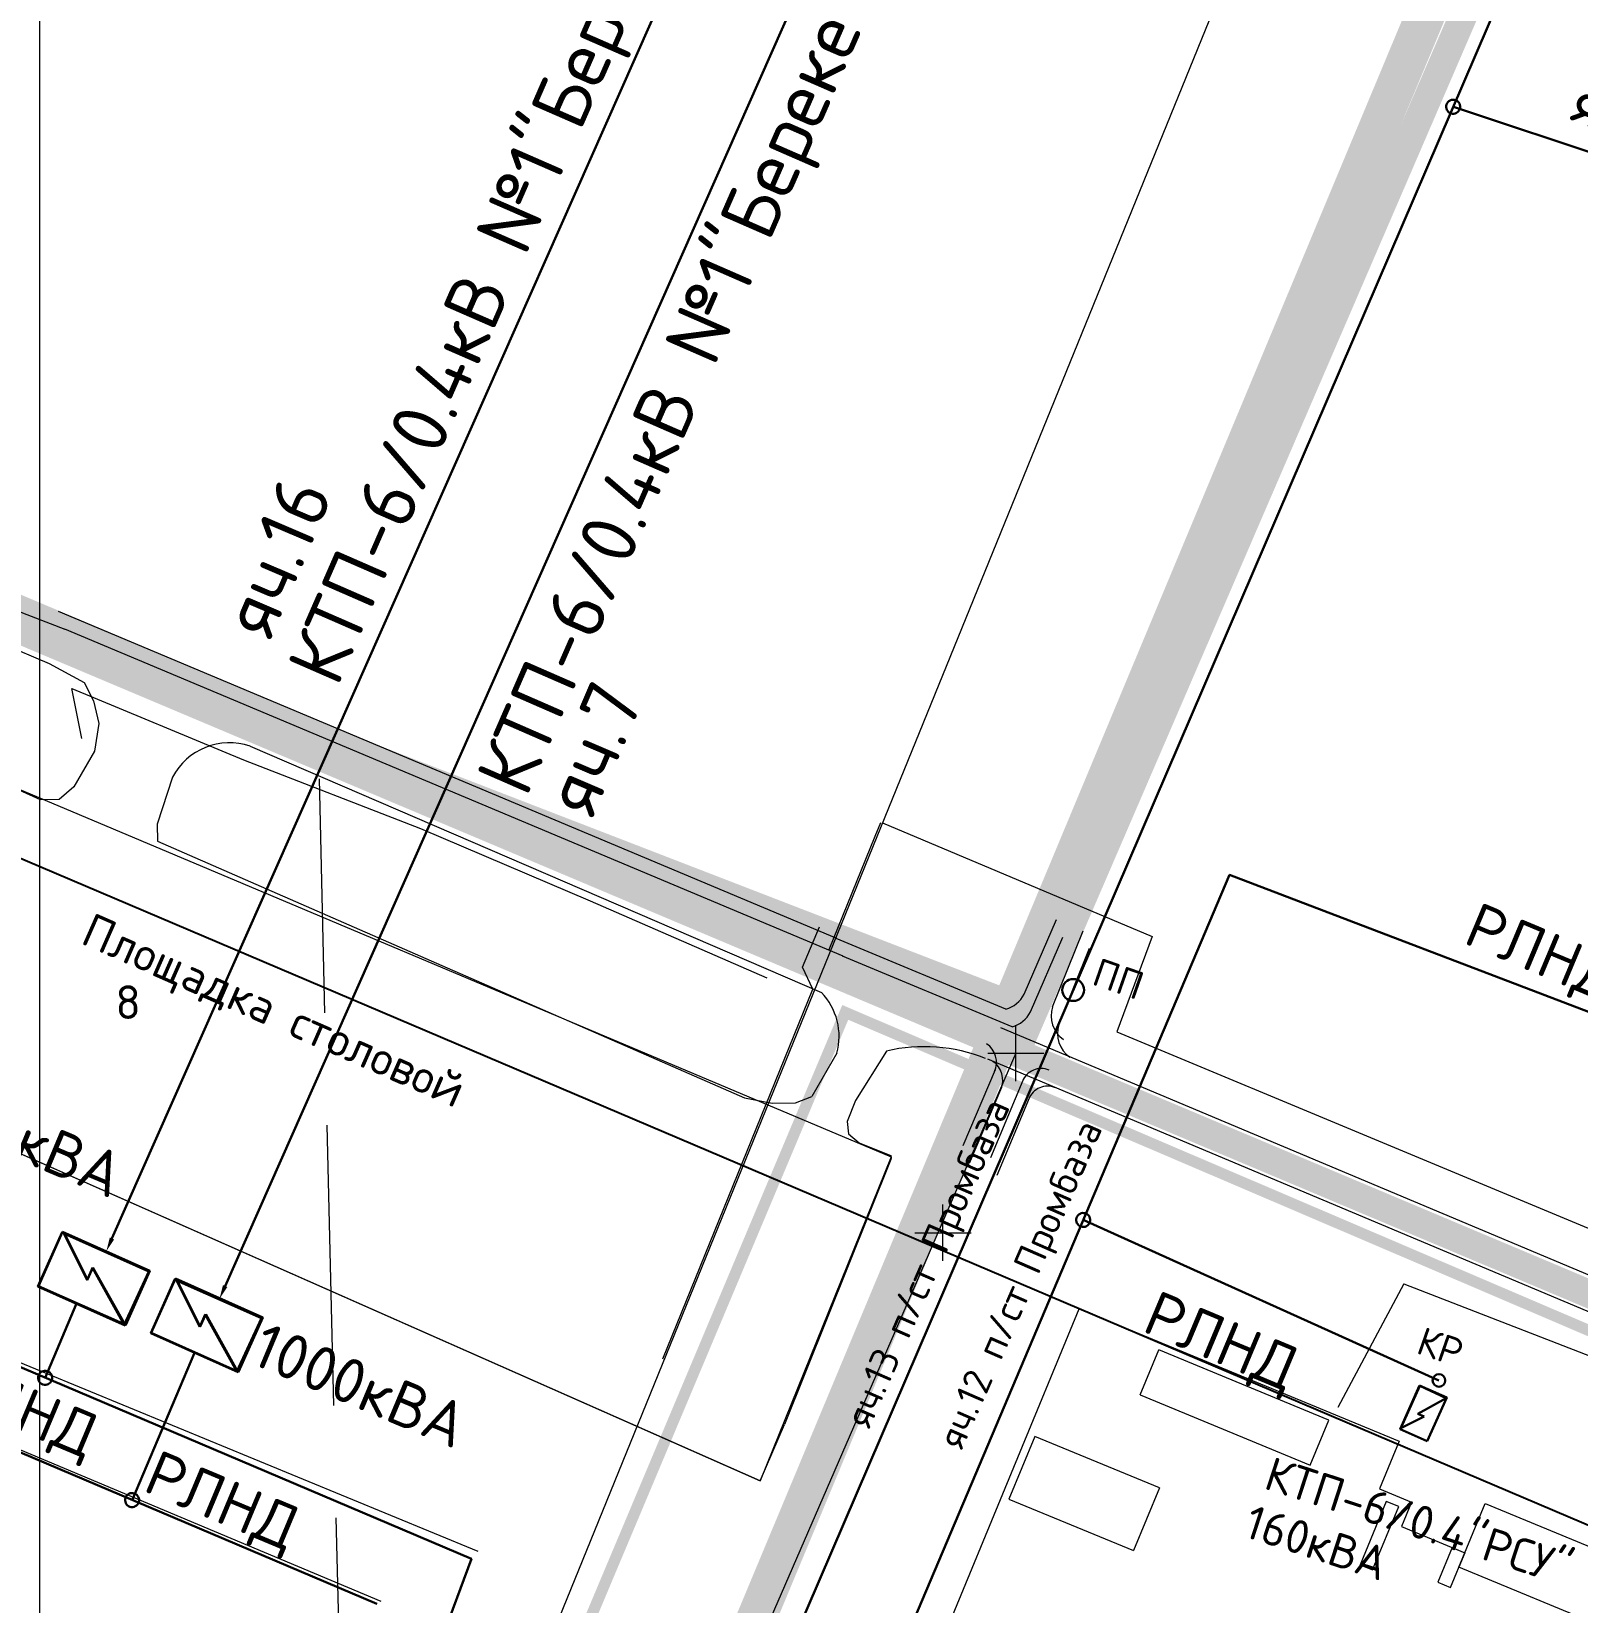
# Model space of a CAD drawing. Header units: millimetres. Extents: x 519 to 9564855, y -810 to 5021775.
# Drawn here: x 9522998.5 to 9523274.1, y 5006556.1 to 5006836.1 of the extents above; entities that cross this region are included whole.
import ezdxf

# ---------------------------------------------------------------- set-up
doc = ezdxf.new("R2010")
doc.units = ezdxf.units.MM
doc.header["$LTSCALE"] = 2
doc.header["$MEASUREMENT"] = 0
doc.header["$PDMODE"] = 2
doc.header["$PDSIZE"] = 5
for name, pattern in [('92051501$0$GROUND2', [35, 25, -10]), ('DASHED', [0.75, 0.5, -0.25]), ('HIDDEN2', [4.7625, 3.175, -1.5875])]:
    doc.linetypes.add(name, pattern=pattern)
for name, color, linetype in [('0_ANNOT_Dimensions', 7, 'Continuous'), ('2003-2004 Supplemental wells', 7, 'Continuous'), ('CONTROL', 7, 'Continuous'), ('GRID_PULKOVO', 7, 'Continuous'), ('PPLINE_WAT', 7, 'WTR_LINE'), ('ROAD_ASF', 9, 'Continuous'), ('ROAD_FIELD', 255, '92051501$0$GROUND2'), ('Скважины 2017г', 221, 'Continuous'), ('Скважины на 2014 год', 70, 'Continuous')]:
    doc.layers.add(name, color=color, linetype=linetype)
for name, color, linetype, lineweight in [('Land lease as of 24.06.2004', 47, 'HIDDEN2', 70), ('Скважины на 2024 год-125', 10, 'Continuous', 40), ('Электро', 1, 'Continuous', 30), ('Электроснаб', 1, 'Continuous', 18), ('Электроснабжене', 1, 'Continuous', 18)]:
    doc.layers.add(name, color=color, linetype=linetype, lineweight=lineweight)
doc.styles.add('92051501$0$STANDARD', font='simplex.shx')
doc.styles.get("Standard").update_dxf_attribs({"font": 'isocpeur.ttf', "width": 0.5})
doc.linetypes.add('WTR_LINE', pattern='A,0.5,-0.2,["W",92051501$0$STANDARD,S=0.1,R=0,X=-0.1,Y=-0.05],-0.05', length=0.75)
doc.dimstyles.new('ISO-25', dxfattribs={"dimtxt": 15, "dimasz": 10, "dimexe": 5, "dimexo": 5, "dimgap": 5, "dimtad": 1, "dimtxsty": 'Standard', "dimblk": 'OBLIQUE', "dimcen": 50, "dimadec": 0, "dimazin": 0, "dimtfac": 1, "dimtmove": 0, "dimatfit": 3, "dimfxl": 0, "dimarcsym": 0})

# ---------------------------------------------------------------- blocks, each defined once
blk = doc.blocks.new('_Oblique')
at = {"color": 0, "linetype": 'ByBlock', "lineweight": -2}
blk.add_line((-0.5, -0.5), (0.5, 0.5), dxfattribs=at)
blk = doc.blocks.new('*D108')
at = {"layer": '0_ANNOT_Dimensions', "color": 0, "lineweight": -2, "transparency": 16777216}
for p, q in [((9522897.82, 5006770.66), (9522881.49, 5006732.24)), ((9522883.44, 5006736.84), (9524304.47, 5006132.63)), ((9524318.85, 5006166.44), (9524302.51, 5006128.03))]:
    blk.add_line(p, q, dxfattribs=at)
at = {"layer": 'DEFPOINTS', "color": 0, "lineweight": 25, "transparency": 16777216}
for p in [(9522899.78, 5006775.26), (9524320.81, 5006171.05), (9524304.47, 5006132.63)]:
    blk.add_point(p, dxfattribs=at)
at = {"layer": '0_ANNOT_Dimensions', "color": 0, "lineweight": -2, "transparency": 16777216, "xscale": 10, "yscale": 10, "zscale": 10}
for p, rotation in [((9522883.44, 5006736.84), 156.9651309655296), ((9524304.47, 5006132.63), 336.9651309655296)]:
    blk.add_blockref('_Oblique', p, dxfattribs=dict(at, rotation=rotation))
at = {"layer": '0_ANNOT_Dimensions', "color": 0, "lineweight": 25, "transparency": 16777216, "insert": (9523599.44, 5006447.62), "char_height": 15, "attachment_point": 5, "rotation": 336.9651, "bg_fill": 3, "box_fill_scale": 1.25, "bg_fill_color": 256, "bg_fill_true_color": 13158600, "bg_fill_transparency": 0}
blk.add_mtext('1544,15', dxfattribs=at)

msp = doc.modelspace()

# ---------------------------------------------------------------- linework, layer by layer
at = {"color": 32, "lineweight": 0}
for p, q in [((9523142.08649, 5006674.43369, 24.70572), (9523003.38811, 5006732.71206, 25.32272)), ((9523143.2137, 5006671.29058, 24.877), (9523004.51532, 5006729.56894, 25.494)), ((9523142.09693, 5006653.98921, -0.233), (9523137.60742, 5006646.25805, 25.494)), ((9523150.91345, 5006654.37399), (9523145.39755, 5006645.58684)), ((9523125.64418, 5006646.06067, 25.494), (9523130.56703, 5006645.09414, 25.494)), ((9523130.56703, 5006645.09414, 25.494), (9523134.73941, 5006645.15531, 25.494)), ((9523134.73941, 5006645.15531, 25.494), (9523137.60178, 5006646.24833, 25.52633))]:
    msp.add_line(p, q, dxfattribs=at)
at = {"color": 0, "lineweight": 0}
for p, q in [((9523001.71973, 5006723.46534, -0.11), (9523007.94841, 5006720.06412, 25.494)), ((9523007.94841, 5006720.06412, 25.494), (9523009.63668, 5006716.81035, 25.494)), ((9523009.63668, 5006716.81035, 25.494), (9523010.55617, 5006712.74089, 25.494)), ((9523010.55617, 5006712.74089, 25.494), (9523009.77205, 5006707.83476, 25.494)), ((9523000.15049, 5006699.13457, 25.494), (9522978.67968, 5006708.8561, 25.49603)), ((9523009.77205, 5006707.83476, 25.494), (9523006.12943, 5006701.4515, 25.494)), ((9523037.52349, 5006708.73766, 0.015), (9523139.33129, 5006664.81948, -0.233)), ((9523006.12943, 5006701.4515, 25.494), (9523003.46463, 5006699.18316, 25.494)), ((9523023.66738, 5006703.16673, 0.015), (9523020.98242, 5006694.84165, 25.494)), ((9523003.46463, 5006699.18316, 25.494), (9523000.15049, 5006699.13457, 25.494)), ((9523020.98242, 5006694.84165, 25.494), (9523021.02709, 5006691.79476, 25.494)), ((9523021.02709, 5006691.79476, 25.494), (9523125.64418, 5006646.06067, 25.494))]:
    msp.add_line(p, q, dxfattribs=at)
at = {"color": 1, "lineweight": 0}
for p, q in [((9523007.53036, 5006710.09509, -0.535), (9523005.76593, 5006718.97918, -0.288)), ((9523005.76593, 5006718.97918, -0.288), (9523036.35978, 5006706.25333, -0.371)), ((9523036.35978, 5006706.25333, -0.371), (9523067.89032, 5006694.05817, -0.562)), ((9523067.89032, 5006694.05817, -0.562), (9523098.11749, 5006681.16863, -0.331)), ((9523098.11749, 5006681.16863, -0.331), (9523129.62141, 5006667.40041, 0.009))]:
    msp.add_line(p, q, dxfattribs=at)
at = {"color": 6, "lineweight": 0}
for p, q in [((9523135.94004, 5006669.35438), (9523138.97514, 5006676.52435)), ((9523137.81582, 5006665.41792, -25.11), (9523135.94004, 5006669.35438))]:
    msp.add_line(p, q, dxfattribs=at)
at = {"color": 0, "linetype": 'ByBlock', "lineweight": 0}
for p, q in [((9522952.77863, 5006655.4502, 12.72096), (9523128.42363, 5006577.8002)), ((9523128.42363, 5006577.8002), (9523132.74978, 5006587.83466))]:
    msp.add_line(p, q, dxfattribs=at)
at = {"color": 3, "lineweight": 0}
for p, q in [((9523243.13023, 5006612.89885), (9523231.37158, 5006590.8368)), ((9523138.3679, 5006494.91778), (9523185.25562, 5006608.40658)), ((9523185.25562, 5006608.40658), (9523242.28044, 5006584.84686)), ((9523242.28044, 5006584.84686), (9523238.76748, 5006576.34397)), ((9523238.76748, 5006576.34397), (9523244.49769, 5006573.97654)), ((9523244.49769, 5006573.97654), (9523242.70303, 5006569.63268)), ((9523242.70303, 5006569.63268), (9523253.9786, 5006564.97419)), ((9523253.9786, 5006564.97419), (9523252.90944, 5006562.38636)), ((9523302.07833, 5006542.07231), (9523252.90944, 5006562.38636))]:
    msp.add_line(p, q, dxfattribs=at)
at = {"lineweight": 0}
for p, q in [((9523196.1324, 5006593.093), (9523199.45444, 5006601.13378)), ((9523229.76909, 5006588.60933), (9523199.45444, 5006601.13378)), ((9523196.1324, 5006593.093), (9523226.44705, 5006580.56855)), ((9523226.44705, 5006580.56855), (9523229.76909, 5006588.60933)), ((9523177.38531, 5006585.69055), (9523172.765, 5006574.5074)), ((9523199.56676, 5006576.52631), (9523177.38531, 5006585.69055)), ((9523199.56676, 5006576.52631), (9523194.94646, 5006565.34316)), ((9523172.765, 5006574.5074), (9523194.94646, 5006565.34316)), ((9523240.00499, 5006574.10152), (9523235.3465, 5006562.82595)), ((9523237.56465, 5006561.90953), (9523242.22313, 5006573.1851)), ((9523242.22313, 5006573.1851), (9523240.00499, 5006574.10152)), ((9523252.90944, 5006562.38636), (9523257.60611, 5006573.75435)), ((9523257.60611, 5006573.75435), (9523299.65845, 5006556.38049)), ((9523251.76045, 5006565.89062), (9523249.20211, 5006559.69829)), ((9523251.42025, 5006558.78187), (9523253.9786, 5006564.97419)), ((9523251.76045, 5006565.89062), (9523253.9786, 5006564.97419)), ((9523235.3465, 5006562.82595), (9523237.56465, 5006561.90953)), ((9523249.20211, 5006559.69829), (9523251.42025, 5006558.78187))]:
    msp.add_line(p, q, dxfattribs=at)
at = {"color": 5, "linetype": 'WTR_LINE', "lineweight": 0, "ltscale": 100, "const_width": 2}
msp.add_lwpolyline([(9522961.68492, 5006530.42232), (9523070.127, 5006486.695), (9523143.587, 5006661.27), (9523407.015, 5006548.562), (9523796.011, 5006378.327), (9523736.775, 5006107.096), (9523707.544, 5005805.06), (9523700.818, 5005674.553), (9523703.853, 5005552.345), (9523709.802, 5004958.98), (9523711.38, 5004624.515), (9523707.966, 5004479.96), (9523732.1, 5004323.859), (9523751.102, 5004158.131), (9523770.225, 5003987.577), (9523817.419, 5003605.482), (9523831.27, 5003588.67), (9524021.596, 5003522.395), (9525884.76, 5002887.669), (9527000.923, 5002514.69), (9527059.994, 5002488.058), (9527832.679, 5002214.15)], dxfattribs=at)
at = {"color": 0, "lineweight": 0}
msp.add_arc((9523033.89319, 5006697.74995, 0.015), 11.57189, 71.7166421, 152.0891024, dxfattribs=at)
at = {"color": 32, "lineweight": 0}
for centre, radius, start, end in [((9523131.13623, 5006656.95851, -0.233), 11.35578, 344.842122, 43.8079601), ((9523157.64688, 5006625.87766), 29.28105, 68.0691889, 103.2946517)]:
    msp.add_arc(centre, radius, start, end, dxfattribs=at)
at = {"layer": '2003-2004 Supplemental wells', "color": 5, "lineweight": 0, "ltscale": 5}
msp.add_line((9523174, 5006654), (9523022.11236, 5006304.33683), dxfattribs=at)
at = {"layer": '2003-2004 Supplemental wells', "color": 1, "lineweight": 0, "ltscale": 5}
for p, q in [((9522952.94381, 5006616.84712, 0), (9523078.10998, 5006565.25512, 0)), ((9522964.60913, 5006596.726, 0), (9523060.82322, 5006556.32138, 0))]:
    msp.add_line(p, q, dxfattribs=at)
at = {"layer": 'CONTROL', "color": 0, "linetype": 'ByBlock', "lineweight": 0, "ltscale": 0.3}
for p, q in [((9522902.19951, 5006769.1915), (9523004.51532, 5006729.56894, 25.494)), ((9522993.30687, 5006727.04503), (9523001.71973, 5006723.46534, -0.11)), ((9523172.20178, 5006661.8477, -0.17128), (9523141.99318, 5006674.43422, 24.70572)), ((9523173.32898, 5006658.70459), (9523143.12039, 5006671.29111, 24.877)), ((9523145.39755, 5006645.58684), (9523143.93415, 5006641.80597)), ((9523143.93415, 5006641.80597), (9523144.1608, 5006639.60885)), ((9523144.1608, 5006639.60885), (9523146.06657, 5006637.99246)), ((9523146.06657, 5006637.99246), (9523151.72666, 5006635.75036)), ((9523151.71104, 5006635.03842), (9523132.74978, 5006587.83466)), ((9523151.79417, 5006635.33925), (9523151.71104, 5006635.03842)), ((9523151.72666, 5006635.75036), (9523151.79417, 5006635.33925))]:
    msp.add_line(p, q, dxfattribs=at)
at = {"layer": 'CONTROL', "color": 0, "linetype": 'ByBlock', "lineweight": 0, "ltscale": 0.5}
for p, q in [((9523175.46833, 5006664.4919, -0.17128), (9523181.21443, 5006677.83397, -0.17128)), ((9523180.52382, 5006662.2558, -0.17128), (9523186.00203, 5006675.83414, -0.17128)), ((9523176.59554, 5006661.34879), (9523182.34164, 5006674.69086)), ((9523181.65103, 5006659.11269), (9523187.12924, 5006672.69103)), ((9523170.28179, 5006651.01686, -0.17128), (9523164.53867, 5006637.45931, -0.17128)), ((9523171.409, 5006647.87375), (9523165.66588, 5006634.3162)), ((9523175.24534, 5006649.1444, -0.17128), (9523169.4553, 5006635.34555, -0.17128)), ((9523176.37255, 5006646.00129), (9523170.58251, 5006632.20244))]:
    msp.add_line(p, q, dxfattribs=at)
for centre, radius, start, end in [((9523170.85404, 5006666.85244, -0.17128), 5.18303, 285.0717765, 332.9070655), ((9523185.49846, 5006660.66695, -0.17128), 5.22221, 162.286993, 234.4063412), ((9523171.98125, 5006663.70932), 5.18303, 285.0717765, 332.9070655), ((9523186.62567, 5006657.52384), 5.22221, 162.286993, 234.4063412), ((9523166.59461, 5006652.38907, -0.17128), 3.93425, 334.8869009, 56.4858781), ((9523167.72182, 5006649.24596), 3.93425, 334.8869009, 56.4858781), ((9523178.522, 5006647.66859, -0.17128), 3.59368, 67.4010387, 158.7208593), ((9523179.64921, 5006644.52547), 3.59368, 67.4010387, 158.7208593)]:
    msp.add_arc(centre, radius, start, end, dxfattribs=at)
at = {"layer": 'GRID_PULKOVO', "lineweight": 0}
msp.add_line((9523000, 5011000), (9523000, 4992000), dxfattribs=at)
at = {"layer": 'Land lease as of 24.06.2004', "color": 35, "linetype": 'DASHED', "lineweight": 0, "ltscale": 5, "const_width": 7}
for points in [[(9523068.21226, 5006410.62355), (9523426, 5007268)], [(9523057.15128, 5006706.36083), (9522987, 5006736)], [(9523170.89309, 5006662.39297), (9523057.15128, 5006706.36083)]]:
    msp.add_lwpolyline(points, dxfattribs=at)
at = {"layer": 'PPLINE_WAT', "color": 5, "lineweight": 0, "ltscale": 20}
msp.add_lwpolyline([(9523060.72335, 5006474.85217), (9523149.261, 5006692.643), (9523221.586, 5006870.311), (9523268.93, 5006850.926), (9523277.053, 5006868.885), (9523373.576, 5006828.034), (9523428.773, 5006805.171), (9523503.549, 5006775.276), (9523581.09, 5006743.893)], dxfattribs=at)
at = {"layer": 'PPLINE_WAT', "color": 6, "lineweight": 0, "ltscale": 20}
for points in [[(9523140.70672, 5006672.46291), (9523148.93454, 5006692.70224), (9523149.91915, 5006695.12096)], [(9523111.05167, 5006599.51543), (9523137.83035, 5006665.38742)]]:
    msp.add_lwpolyline(points, dxfattribs=at)
at = {"layer": 'PPLINE_WAT', "lineweight": 0, "ltscale": 20}
msp.add_lwpolyline([(9523150.24561, 5006695.06172), (9523198.306, 5006674.794), (9523191.991, 5006657.821), (9523334.026, 5006598.639), (9523323.61043, 5006578.98139)], dxfattribs=at)
at = {"layer": 'ROAD_ASF', "color": 8, "lineweight": 0, "const_width": 5}
for points in [[(9523271.34049, 5006879.71835), (9523175.11424, 5006656.69963), (9523271.34049, 5006879.71835), (9523175.11424, 5006656.69963)], [(9522316.35738, 5006812.06259), (9522899.74579, 5006770.24621), (9523174.18155, 5006654.45391), (9523176.52982, 5006653.48123)], [(9523170.07911, 5006655.78082), (9524320.80617, 5006171.04633)]]:
    msp.add_lwpolyline(points, dxfattribs=at)
at = {"layer": 'ROAD_ASF', "lineweight": 0}
for points in [[(9523171.24202, 5006658.54626), (9524320.48734, 5006175.2707)], [(9523168.9162, 5006653.01539), (9524309.62724, 5006173.32862)]]:
    msp.add_lwpolyline(points, dxfattribs=at)
at = {"layer": 'ROAD_FIELD', "lineweight": 0}
msp.add_lwpolyline([(9523067.737, 5006279.055), (9523060.637, 5006319.755), (9523057.237, 5006381.255), (9523049.86438, 5006702.9091)], dxfattribs=at)
at = {"layer": 'Скважины 2017г', "color": 18, "linetype": 'ByBlock', "lineweight": 0, "ltscale": 5, "true_color": 0x000000}
for p in [(9523174, 5006654), (9523161, 5006622)]:
    msp.add_point(p, dxfattribs=at)
at = {"layer": 'Скважины на 2014 год', "color": 3, "lineweight": 0, "ltscale": 5}
msp.add_line((9523243.13023, 5006612.89885), (9523349.48979, 5006571.58987, -25.292), dxfattribs=at)
at = {"layer": 'Скважины на 2024 год-125', "linetype": 'ByBlock', "lineweight": 0, "elevation": 12.72096}
msp.add_lwpolyline([(9522977.80044, 5006708.8561), (9523151.76042, 5006635.54481), (9523128.42363, 5006577.8002), (9522952.77863, 5006655.4502)], close=True, dxfattribs=at)
at = {"layer": 'Электро'}
for p, q in [((9523072.64103, 5006405.89922, 0), (9523271.91258, 5006869.12513, 0)), ((9523327.93263, 5006797.3409, 0), (9523251.9909, 5006822.66714, 0)), ((9523212.0751, 5006685.79469, 0), (9523094.8852, 5006409.35012, 0)), ((9523320.33643, 5006644.42039, 0), (9523212.0751, 5006685.79469, 0)), ((9522797.31338, 5006682.6283, 0), (9523077.00185, 5006563.87624, 0)), ((9522795.95663, 5006668.0113, 0), (9523060.08365, 5006555.83668, 0)), ((9523249.38774, 5006595.66547, 0), (9523185.99407, 5006624.27096, 0)), ((9522999.70931, 5006612.42177, 0), (9523004.01376, 5006622.0784, 0)), ((9522999.79914, 5006612.49785, 0), (9523004.1036, 5006622.15448, 0)), ((9523004.01376, 5006622.0784, 0), (9523019.58554, 5006615.13726, 0)), ((9523004.1036, 5006622.15448, 0), (9523019.67538, 5006615.21334, 0)), ((9523019.45633, 5006615.08772, 0), (9523004.29815, 5006621.84449, 0)), ((9523004.29815, 5006621.84449, 0), (9523008.46207, 5006613.56028, 0)), ((9523019.54617, 5006615.16381, 0), (9523004.38799, 5006621.92058, 0)), ((9523004.38799, 5006621.92058, 0), (9523008.55191, 5006613.63637, 0)), ((9523008.46207, 5006613.56028, 0), (9523009.42913, 5006615.72978, 0)), ((9523008.55191, 5006613.63637, 0), (9523009.51897, 5006615.80587, 0)), ((9523009.42913, 5006615.72978, 0), (9523015.07943, 5006605.60652, 0)), ((9523009.51897, 5006615.80587, 0), (9523015.16926, 5006605.68261, 0)), ((9523015.07943, 5006605.60652, 0), (9523019.45633, 5006615.08772, 0)), ((9523015.16926, 5006605.68261, 0), (9523019.54617, 5006615.16381, 0)), ((9523019.58554, 5006615.13726, 0), (9523015.28109, 5006605.48063, 0)), ((9523019.67538, 5006615.21334, 0), (9523015.37093, 5006605.55671, 0)), ((9523015.28109, 5006605.48063, 0), (9522999.70931, 5006612.42177, 0)), ((9523015.37093, 5006605.55671, 0), (9522999.79914, 5006612.49785, 0)), ((9523019.80299, 5006604.08734, 0), (9523024.10745, 5006613.74397, 0)), ((9523019.89283, 5006604.16342, 0), (9523024.19728, 5006613.82005, 0)), ((9523024.10745, 5006613.74397, 0), (9523039.67923, 5006606.80283, 0)), ((9523024.19728, 5006613.82005, 0), (9523039.76907, 5006606.87891, 0)), ((9523039.55001, 5006606.75329, 0), (9523024.39184, 5006613.51006, 0)), ((9523024.39184, 5006613.51006, 0), (9523028.55576, 5006605.22585, 0)), ((9523039.63985, 5006606.82938, 0), (9523024.48168, 5006613.58615, 0)), ((9523024.48168, 5006613.58615, 0), (9523028.6456, 5006605.30194, 0)), ((9523006.57406, 5006609.3618, 0), (9523000.98974, 5006596.14998, 0)), ((9523028.55576, 5006605.22585, 0), (9523029.52282, 5006607.39535, 0)), ((9523028.6456, 5006605.30194, 0), (9523029.61265, 5006607.47144, 0)), ((9523029.52282, 5006607.39535, 0), (9523035.17311, 5006597.27209, 0)), ((9523029.61265, 5006607.47144, 0), (9523035.26295, 5006597.34818, 0)), ((9523035.17311, 5006597.27209, 0), (9523039.55001, 5006606.75329, 0)), ((9523035.26295, 5006597.34818, 0), (9523039.63985, 5006606.82938, 0)), ((9523039.67923, 5006606.80283, 0), (9523035.37478, 5006597.1462, 0)), ((9523039.76907, 5006606.87891, 0), (9523035.46461, 5006597.22228, 0)), ((9523035.37478, 5006597.1462, 0), (9523019.80299, 5006604.08734, 0)), ((9523035.46461, 5006597.22228, 0), (9523019.89283, 5006604.16342, 0)), ((9523027.58888, 5006600.61677, 0), (9523016.4874, 5006574.35198, 0)), ((9523242.47189, 5006586.99366, 0), (9523245.93585, 5006594.7825, 0)), ((9523245.96067, 5006594.71791, 0), (9523242.58872, 5006587.13596, 0)), ((9523245.93585, 5006594.7825, 0), (9523250.76599, 5006592.63438, 0)), ((9523250.70313, 5006592.53349, 0), (9523245.96067, 5006594.71791, 0)), ((9523245.6439, 5006589.70404, 0), (9523250.70313, 5006592.53349, 0)), ((9523250.76599, 5006592.63438, 0), (9523247.30203, 5006584.84554, 0)), ((9523242.58872, 5006587.13596, 0), (9523246.72906, 5006589.22144, 0)), ((9523246.72906, 5006589.22144, 0), (9523245.6439, 5006589.70404, 0)), ((9523247.30203, 5006584.84554, 0), (9523242.47189, 5006586.99366, 0)), ((9523077.00185, 5006563.87624, 0), (9523020.99097, 5006414.53951, 0))]:
    msp.add_line(p, q, dxfattribs=at)
at = {"layer": 'Электро', "elevation": 0}
for points in [[(9523012.90211, 5006620.96965), (9523114.19674, 5006849.61749)], [(9523033.07338, 5006612.4935), (9523134.36802, 5006841.14134)]]:
    msp.add_lwpolyline(points, dxfattribs=at)
at = {"layer": 'Электро', "ltscale": 25}
for centre, radius in [((9523184.21184, 5006665.25631, 0), 1.95326), ((9523249.38774, 5006595.66547, 0), 1.12648)]:
    msp.add_circle(centre, radius, dxfattribs=at)
for centre, start, end in [((9523251.93517, 5006822.68572, 0), 162, 342), ((9523251.93517, 5006822.68572, 0), 342, 162), ((9523185.99407, 5006624.27096, 0), 342, 162), ((9523185.99407, 5006624.27096, 0), 162, 342), ((9523000.98974, 5006596.14998, 0), 342, 162), ((9523000.98974, 5006596.14998, 0), 162, 342), ((9523016.4874, 5006574.35198, 0), 342, 162), ((9523016.4874, 5006574.35198, 0), 162, 342)]:
    msp.add_arc(centre, 1.25, start, end, dxfattribs=at)
at = {"layer": 'Электро'}
for points in [[(9523013.28306, 5006620.80088, 0), (9523011.88949, 5006618.68391, 0), (9523012.52115, 5006621.13842, 0)], [(9523033.45434, 5006612.32473, 0), (9523032.06076, 5006610.20776, 0), (9523032.69243, 5006612.66227, 0)]]:
    msp.add_solid(points, dxfattribs=at)
at = {"layer": 'Электроснаб', "color": 1, "linetype": 'ByBlock', "lineweight": 0}
for p, q in [((9523072.64103, 5006405.89922, 0), (9523271.91258, 5006869.12513, 0)), ((9523327.93263, 5006797.3409, 0), (9523251.9909, 5006822.66714, 0)), ((9523212.0751, 5006685.79469, 0), (9523094.8852, 5006409.35012, 0)), ((9523320.33643, 5006644.42039, 0), (9523212.0751, 5006685.79469, 0)), ((9522797.31338, 5006682.6283, 0), (9523077.00185, 5006563.87624, 0)), ((9522795.95663, 5006668.0113, 0), (9523060.08365, 5006555.83668, 0)), ((9523249.38774, 5006595.66547, 0), (9523185.99407, 5006624.27096, 0)), ((9522999.70931, 5006612.42177, 0), (9523004.01376, 5006622.0784, 0)), ((9522999.79914, 5006612.49785, 0), (9523004.1036, 5006622.15448, 0)), ((9523004.01376, 5006622.0784, 0), (9523019.58554, 5006615.13726, 0)), ((9523004.1036, 5006622.15448, 0), (9523019.67538, 5006615.21334, 0)), ((9523019.45633, 5006615.08772, 0), (9523004.29815, 5006621.84449, 0)), ((9523004.29815, 5006621.84449, 0), (9523008.46207, 5006613.56028, 0)), ((9523019.54617, 5006615.16381, 0), (9523004.38799, 5006621.92058, 0)), ((9523004.38799, 5006621.92058, 0), (9523008.55191, 5006613.63637, 0)), ((9523008.46207, 5006613.56028, 0), (9523009.42913, 5006615.72978, 0)), ((9523008.55191, 5006613.63637, 0), (9523009.51897, 5006615.80587, 0)), ((9523009.42913, 5006615.72978, 0), (9523015.07943, 5006605.60652, 0)), ((9523009.51897, 5006615.80587, 0), (9523015.16926, 5006605.68261, 0)), ((9523015.07943, 5006605.60652, 0), (9523019.45633, 5006615.08772, 0)), ((9523015.16926, 5006605.68261, 0), (9523019.54617, 5006615.16381, 0)), ((9523019.58554, 5006615.13726, 0), (9523015.28109, 5006605.48063, 0)), ((9523019.67538, 5006615.21334, 0), (9523015.37093, 5006605.55671, 0)), ((9523015.28109, 5006605.48063, 0), (9522999.70931, 5006612.42177, 0)), ((9523015.37093, 5006605.55671, 0), (9522999.79914, 5006612.49785, 0)), ((9523019.80299, 5006604.08734, 0), (9523024.10745, 5006613.74397, 0)), ((9523019.89283, 5006604.16342, 0), (9523024.19728, 5006613.82005, 0)), ((9523024.10745, 5006613.74397, 0), (9523039.67923, 5006606.80283, 0)), ((9523024.19728, 5006613.82005, 0), (9523039.76907, 5006606.87891, 0)), ((9523039.55001, 5006606.75329, 0), (9523024.39184, 5006613.51006, 0)), ((9523024.39184, 5006613.51006, 0), (9523028.55576, 5006605.22585, 0)), ((9523039.63985, 5006606.82938, 0), (9523024.48168, 5006613.58615, 0)), ((9523024.48168, 5006613.58615, 0), (9523028.6456, 5006605.30194, 0)), ((9523006.57406, 5006609.3618, 0), (9523000.98974, 5006596.14998, 0)), ((9523028.55576, 5006605.22585, 0), (9523029.52282, 5006607.39535, 0)), ((9523028.6456, 5006605.30194, 0), (9523029.61265, 5006607.47144, 0)), ((9523029.52282, 5006607.39535, 0), (9523035.17311, 5006597.27209, 0)), ((9523029.61265, 5006607.47144, 0), (9523035.26295, 5006597.34818, 0)), ((9523035.17311, 5006597.27209, 0), (9523039.55001, 5006606.75329, 0)), ((9523035.26295, 5006597.34818, 0), (9523039.63985, 5006606.82938, 0)), ((9523039.67923, 5006606.80283, 0), (9523035.37478, 5006597.1462, 0)), ((9523039.76907, 5006606.87891, 0), (9523035.46461, 5006597.22228, 0)), ((9523035.37478, 5006597.1462, 0), (9523019.80299, 5006604.08734, 0)), ((9523035.46461, 5006597.22228, 0), (9523019.89283, 5006604.16342, 0)), ((9523027.58888, 5006600.61677, 0), (9523016.4874, 5006574.35198, 0)), ((9523242.47189, 5006586.99366, 0), (9523245.93585, 5006594.7825, 0)), ((9523245.96067, 5006594.71791, 0), (9523242.58872, 5006587.13596, 0)), ((9523245.93585, 5006594.7825, 0), (9523250.76599, 5006592.63438, 0)), ((9523250.70313, 5006592.53349, 0), (9523245.96067, 5006594.71791, 0)), ((9523245.6439, 5006589.70404, 0), (9523250.70313, 5006592.53349, 0)), ((9523250.76599, 5006592.63438, 0), (9523247.30203, 5006584.84554, 0)), ((9523242.58872, 5006587.13596, 0), (9523246.72906, 5006589.22144, 0)), ((9523246.72906, 5006589.22144, 0), (9523245.6439, 5006589.70404, 0)), ((9523247.30203, 5006584.84554, 0), (9523242.47189, 5006586.99366, 0)), ((9523077.00185, 5006563.87624, 0), (9523020.99097, 5006414.53951, 0))]:
    msp.add_line(p, q, dxfattribs=at)
at = {"layer": 'Электроснаб', "color": 1, "linetype": 'ByBlock', "lineweight": 0, "elevation": 0}
for points in [[(9523012.90211, 5006620.96965), (9523114.19674, 5006849.61749)], [(9523033.07338, 5006612.4935), (9523134.36802, 5006841.14134)]]:
    msp.add_lwpolyline(points, dxfattribs=at)
at = {"layer": 'Электроснаб', "color": 1, "linetype": 'ByBlock', "lineweight": 0, "ltscale": 25}
for centre, radius in [((9523184.21184, 5006665.25631, 0), 1.95326), ((9523249.38774, 5006595.66547, 0), 1.12648)]:
    msp.add_circle(centre, radius, dxfattribs=at)
for centre, start, end in [((9523251.93517, 5006822.68572, 0), 162, 342), ((9523251.93517, 5006822.68572, 0), 342, 162), ((9523185.99407, 5006624.27096, 0), 342, 162), ((9523185.99407, 5006624.27096, 0), 162, 342), ((9523000.98974, 5006596.14998, 0), 342, 162), ((9523000.98974, 5006596.14998, 0), 162, 342), ((9523016.4874, 5006574.35198, 0), 342, 162), ((9523016.4874, 5006574.35198, 0), 162, 342)]:
    msp.add_arc(centre, 1.25, start, end, dxfattribs=at)
at = {"layer": 'Электроснаб', "color": 1, "linetype": 'ByBlock', "lineweight": 0}
for points in [[(9523013.28306, 5006620.80088, 0), (9523011.88949, 5006618.68391, 0), (9523012.52115, 5006621.13842, 0)], [(9523033.45434, 5006612.32473, 0), (9523032.06076, 5006610.20776, 0), (9523032.69243, 5006612.66227, 0)]]:
    msp.add_solid(points, dxfattribs=at)
at = {"layer": 'Электроснабжене', "color": 1, "linetype": 'ByBlock', "lineweight": 0}
for p, q in [((9523072.64103, 5006405.89922, 0), (9523271.91258, 5006869.12513, 0)), ((9523327.93263, 5006797.3409, 0), (9523251.9909, 5006822.66714, 0)), ((9523212.0751, 5006685.79469, 0), (9523094.8852, 5006409.35012, 0)), ((9523320.33643, 5006644.42039, 0), (9523212.0751, 5006685.79469, 0)), ((9522797.31338, 5006682.6283, 0), (9523077.00185, 5006563.87624, 0)), ((9522795.95663, 5006668.0113, 0), (9523060.08365, 5006555.83668, 0)), ((9523249.38774, 5006595.66547, 0), (9523185.99407, 5006624.27096, 0)), ((9522999.70931, 5006612.42177, 0), (9523004.01376, 5006622.0784, 0)), ((9522999.79914, 5006612.49785, 0), (9523004.1036, 5006622.15448, 0)), ((9523004.01376, 5006622.0784, 0), (9523019.58554, 5006615.13726, 0)), ((9523004.1036, 5006622.15448, 0), (9523019.67538, 5006615.21334, 0)), ((9523019.45633, 5006615.08772, 0), (9523004.29815, 5006621.84449, 0)), ((9523004.29815, 5006621.84449, 0), (9523008.46207, 5006613.56028, 0)), ((9523019.54617, 5006615.16381, 0), (9523004.38799, 5006621.92058, 0)), ((9523004.38799, 5006621.92058, 0), (9523008.55191, 5006613.63637, 0)), ((9523008.46207, 5006613.56028, 0), (9523009.42913, 5006615.72978, 0)), ((9523008.55191, 5006613.63637, 0), (9523009.51897, 5006615.80587, 0)), ((9523009.42913, 5006615.72978, 0), (9523015.07943, 5006605.60652, 0)), ((9523009.51897, 5006615.80587, 0), (9523015.16926, 5006605.68261, 0)), ((9523015.07943, 5006605.60652, 0), (9523019.45633, 5006615.08772, 0)), ((9523015.16926, 5006605.68261, 0), (9523019.54617, 5006615.16381, 0)), ((9523019.58554, 5006615.13726, 0), (9523015.28109, 5006605.48063, 0)), ((9523019.67538, 5006615.21334, 0), (9523015.37093, 5006605.55671, 0)), ((9523015.28109, 5006605.48063, 0), (9522999.70931, 5006612.42177, 0)), ((9523015.37093, 5006605.55671, 0), (9522999.79914, 5006612.49785, 0)), ((9523019.80299, 5006604.08734, 0), (9523024.10745, 5006613.74397, 0)), ((9523019.89283, 5006604.16342, 0), (9523024.19728, 5006613.82005, 0)), ((9523024.10745, 5006613.74397, 0), (9523039.67923, 5006606.80283, 0)), ((9523024.19728, 5006613.82005, 0), (9523039.76907, 5006606.87891, 0)), ((9523039.55001, 5006606.75329, 0), (9523024.39184, 5006613.51006, 0)), ((9523024.39184, 5006613.51006, 0), (9523028.55576, 5006605.22585, 0)), ((9523039.63985, 5006606.82938, 0), (9523024.48168, 5006613.58615, 0)), ((9523024.48168, 5006613.58615, 0), (9523028.6456, 5006605.30194, 0)), ((9523006.57406, 5006609.3618, 0), (9523000.98974, 5006596.14998, 0)), ((9523028.55576, 5006605.22585, 0), (9523029.52282, 5006607.39535, 0)), ((9523028.6456, 5006605.30194, 0), (9523029.61265, 5006607.47144, 0)), ((9523029.52282, 5006607.39535, 0), (9523035.17311, 5006597.27209, 0)), ((9523029.61265, 5006607.47144, 0), (9523035.26295, 5006597.34818, 0)), ((9523035.17311, 5006597.27209, 0), (9523039.55001, 5006606.75329, 0)), ((9523035.26295, 5006597.34818, 0), (9523039.63985, 5006606.82938, 0)), ((9523039.67923, 5006606.80283, 0), (9523035.37478, 5006597.1462, 0)), ((9523039.76907, 5006606.87891, 0), (9523035.46461, 5006597.22228, 0)), ((9523035.37478, 5006597.1462, 0), (9523019.80299, 5006604.08734, 0)), ((9523035.46461, 5006597.22228, 0), (9523019.89283, 5006604.16342, 0)), ((9523027.58888, 5006600.61677, 0), (9523016.4874, 5006574.35198, 0)), ((9523242.47189, 5006586.99366, 0), (9523245.93585, 5006594.7825, 0)), ((9523245.96067, 5006594.71791, 0), (9523242.58872, 5006587.13596, 0)), ((9523245.93585, 5006594.7825, 0), (9523250.76599, 5006592.63438, 0)), ((9523250.70313, 5006592.53349, 0), (9523245.96067, 5006594.71791, 0)), ((9523245.6439, 5006589.70404, 0), (9523250.70313, 5006592.53349, 0)), ((9523250.76599, 5006592.63438, 0), (9523247.30203, 5006584.84554, 0)), ((9523242.58872, 5006587.13596, 0), (9523246.72906, 5006589.22144, 0)), ((9523246.72906, 5006589.22144, 0), (9523245.6439, 5006589.70404, 0)), ((9523247.30203, 5006584.84554, 0), (9523242.47189, 5006586.99366, 0)), ((9523077.00185, 5006563.87624, 0), (9523020.99097, 5006414.53951, 0))]:
    msp.add_line(p, q, dxfattribs=at)
at = {"layer": 'Электроснабжене', "color": 1, "linetype": 'ByBlock', "lineweight": 0, "elevation": 0}
for points in [[(9523012.90211, 5006620.96965), (9523114.19674, 5006849.61749)], [(9523033.07338, 5006612.4935), (9523134.36802, 5006841.14134)]]:
    msp.add_lwpolyline(points, dxfattribs=at)
at = {"layer": 'Электроснабжене', "color": 1, "linetype": 'ByBlock', "lineweight": 0, "ltscale": 25}
for centre, radius in [((9523184.21184, 5006665.25631, 0), 1.95326), ((9523249.38774, 5006595.66547, 0), 1.12648)]:
    msp.add_circle(centre, radius, dxfattribs=at)
for centre, start, end in [((9523251.93517, 5006822.68572, 0), 162, 342), ((9523251.93517, 5006822.68572, 0), 342, 162), ((9523185.99407, 5006624.27096, 0), 342, 162), ((9523185.99407, 5006624.27096, 0), 162, 342), ((9523000.98974, 5006596.14998, 0), 342, 162), ((9523000.98974, 5006596.14998, 0), 162, 342), ((9523016.4874, 5006574.35198, 0), 342, 162), ((9523016.4874, 5006574.35198, 0), 162, 342)]:
    msp.add_arc(centre, 1.25, start, end, dxfattribs=at)
at = {"layer": 'Электроснабжене', "color": 1, "linetype": 'ByBlock', "lineweight": 0}
for points in [[(9523013.28306, 5006620.80088, 0), (9523011.88949, 5006618.68391, 0), (9523012.52115, 5006621.13842, 0)], [(9523033.45434, 5006612.32473, 0), (9523032.06076, 5006610.20776, 0), (9523032.69243, 5006612.66227, 0)]]:
    msp.add_solid(points, dxfattribs=at)

# ---------------------------------------------------------------- texts
at = {"lineweight": 0}
msp.add_text('8', height=6, rotation=0.5838919, dxfattribs=at).set_placement((9523013.54487, 5006660.07231))
at = {"layer": '2003-2004 Supplemental wells', "color": 0, "lineweight": 0, "ltscale": 5}
msp.add_text('Площадка столовой', height=6, rotation=336.268999, dxfattribs=at).set_placement((9523007.03603, 5006673.64452))
at = {"layer": 'Электро'}
for s, height, rotation, p in [('КТП-6/0.4кВ №1"Береке" ', 10, 66.407345, (9523053.05431, 5006718.97636, 0)), ('КТП-6/0.4кВ №1"Береке" ', 10, 66.407345, (9523086.72394, 5006699.28604, 0)), ('яч.13', 8, 337.2572405, (9523272.42847, 5006820.4887, 0)), ('яч.16', 10, 66.811799, (9523041.1569, 5006727.41762, 0)), ('яч.7', 10, 66.811799, (9523098.5713, 5006695.6647, 0)), ('РЛНД', 8, 337.2572405, (9523253.41515, 5006673.69864, 0)), ('ПП', 5, 340.7667046, (9523187.26747, 5006666.32715, 0)), ('1000кВА', 8, 337.2572405, (9522976.00764, 5006643.42496, 0)), ('яч.13 п/ст Промбаза', 5, 66.407345, (9523147.87333, 5006586.86556, 0)), ('яч.12 п/ст Промбаза', 5, 66.407345, (9523164.38264, 5006583.12419, 0)), ('РЛНД', 8, 337.2572405, (9523196.173, 5006604.50804, 0)), ('1000кВА', 8, 337.2572405, (9523037.26699, 5006598.80057, 0)), ('КР', 5, 340.7667046, (9523245.07185, 5006600.60144, 0)), ('РЛНД', 8, 337.2572405, (9522982.25369, 5006592.52792, 0)), ('РЛНД', 8, 337.2572405, (9523018.11131, 5006576.07287, 0)), ('КТП-6/0.4"РСУ"', 6, 342, (9523217.89846, 5006576.48676, 0)), ('160кВА', 6, 342, (9523214.31738, 5006567.90011, 0))]:
    msp.add_text(s, height=height, rotation=rotation, dxfattribs=at).set_placement(p)
at = {"layer": 'Электроснаб', "color": 1, "linetype": 'ByBlock', "lineweight": 0}
for s, height, rotation, p in [('КТП-6/0.4кВ №1"Береке" ', 10, 66.407345, (9523053.05431, 5006718.97636, 0)), ('КТП-6/0.4кВ №1"Береке" ', 10, 66.407345, (9523086.72394, 5006699.28604, 0)), ('яч.13', 8, 337.2572405, (9523272.42847, 5006820.4887, 0)), ('яч.16', 10, 66.811799, (9523041.1569, 5006727.41762, 0)), ('яч.7', 10, 66.811799, (9523098.5713, 5006695.6647, 0)), ('РЛНД', 8, 337.2572405, (9523253.41515, 5006673.69864, 0)), ('ПП', 5, 340.7667046, (9523187.26747, 5006666.32715, 0)), ('1000кВА', 8, 337.2572405, (9522976.00764, 5006643.42496, 0)), ('яч.13 п/ст Промбаза', 5, 66.407345, (9523147.87333, 5006586.86556, 0)), ('яч.12 п/ст Промбаза', 5, 66.407345, (9523164.38264, 5006583.12419, 0)), ('РЛНД', 8, 337.2572405, (9523196.173, 5006604.50804, 0)), ('1000кВА', 8, 337.2572405, (9523037.26699, 5006598.80057, 0)), ('КР', 5, 340.7667046, (9523245.07185, 5006600.60144, 0)), ('РЛНД', 8, 337.2572405, (9522982.25369, 5006592.52792, 0)), ('РЛНД', 8, 337.2572405, (9523018.11131, 5006576.07287, 0)), ('КТП-6/0.4"РСУ"', 6, 342, (9523217.89846, 5006576.48676, 0)), ('160кВА', 6, 342, (9523214.31738, 5006567.90011, 0))]:
    msp.add_text(s, height=height, rotation=rotation, dxfattribs=at).set_placement(p)
at = {"layer": 'Электроснабжене', "color": 1, "linetype": 'ByBlock', "lineweight": 0}
for s, height, rotation, p in [('КТП-6/0.4кВ №1"Береке" ', 10, 66.407345, (9523053.05431, 5006718.97636, 0)), ('КТП-6/0.4кВ №1"Береке" ', 10, 66.407345, (9523086.72394, 5006699.28604, 0)), ('яч.13', 8, 337.2572405, (9523272.42847, 5006820.4887, 0)), ('яч.16', 10, 66.811799, (9523041.1569, 5006727.41762, 0)), ('яч.7', 10, 66.811799, (9523098.5713, 5006695.6647, 0)), ('РЛНД', 8, 337.2572405, (9523253.41515, 5006673.69864, 0)), ('ПП', 5, 340.7667046, (9523187.26747, 5006666.32715, 0)), ('1000кВА', 8, 337.2572405, (9522976.00764, 5006643.42496, 0)), ('яч.13 п/ст Промбаза', 5, 66.407345, (9523147.87333, 5006586.86556, 0)), ('яч.12 п/ст Промбаза', 5, 66.407345, (9523164.38264, 5006583.12419, 0)), ('РЛНД', 8, 337.2572405, (9523196.173, 5006604.50804, 0)), ('1000кВА', 8, 337.2572405, (9523037.26699, 5006598.80057, 0)), ('КР', 5, 340.7667046, (9523245.07185, 5006600.60144, 0)), ('РЛНД', 8, 337.2572405, (9522982.25369, 5006592.52792, 0)), ('РЛНД', 8, 337.2572405, (9523018.11131, 5006576.07287, 0)), ('КТП-6/0.4"РСУ"', 6, 342, (9523217.89846, 5006576.48676, 0)), ('160кВА', 6, 342, (9523214.31738, 5006567.90011, 0))]:
    msp.add_text(s, height=height, rotation=rotation, dxfattribs=at).set_placement(p)

# ---------------------------------------------------------------- next in the draw order: dimensions: what is measured, and where the dimension line sits
at = {"layer": '0_ANNOT_Dimensions', "lineweight": 25}
dim = msp.add_aligned_dim(p1=(9522899.77955, 5006775.25724), p2=(9524320.80617, 5006171.04633), distance=-41.74576, dimstyle='ISO-25', override={"dimtfill": 1}, dxfattribs=at)
dim.commit()
dim.dimension.update_dxf_attribs({"geometry": '*D108', "text_midpoint": (9523599.43618, 5006447.61828)})

doc.saveas('drawing.dxf')
